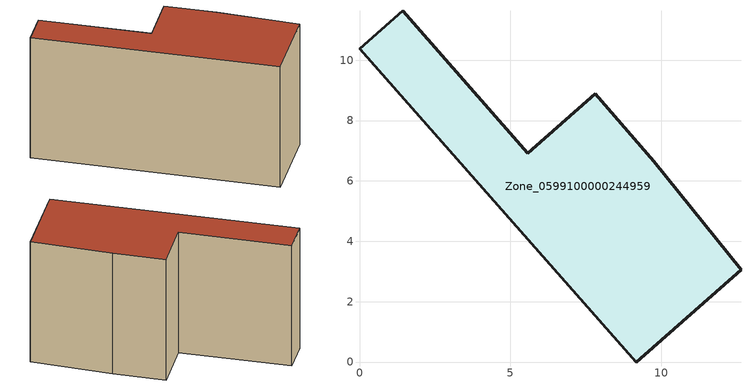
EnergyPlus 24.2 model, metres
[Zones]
Zone_0599100000244959
 floor ground (C_G): 12.63,3.05 9.17,0 0,10.37 1.43,11.63 5.57,6.92 7.8,8.88 9.75,6.65 z0
 wall outside (C_F): 9.75,6.65 7.8,8.88 5.57,6.92 1.43,11.63 0,10.37 9.17,0 12.63,3.05 9.75,6.65 z0:7.56
 roof outside (C_R): 9.17,0 12.63,3.05 9.75,6.65 7.8,8.88 5.57,6.92 1.43,11.63 0,10.37 z7.56
[BUILDING]
Pand.0599100000244959: North Axis=0; Terrain=City; Loads Convergence Tolerance Value=0.04; Temperature Convergence Tolerance Value=0.4; Solar Distribution=FullExterior; Maximum Number of Warmup Days=25; Minimum Number of Warmup Days=1
[Site:Location]
Rotterdam.The.Hague.AP_ZH_NLD Design_Conditions: Latitude=51.96; Longitude=4.45; Time Zone=1; Elevation=-4.5
[SITE:GROUNDTEMPERATURE:BUILDINGSURFACE]
18, 18, 18, 18, 18, 18, 18, 18, 18, 18, 18, 18
[MATERIAL] Thermal Absorptance=0.9; Solar Absorptance=0.7; Visible Absorptance=0.7
Name | Roughness | Thickness | Conductivity | Density | Specific Heat
G.TI.1946 | MediumSmooth | 0.15 | 1 | 540 | 1210
F.TI.1946 | Rough | 0.3 | 0.857143 | 1920 | 840
R.TI.1946 | MediumRough | 0.2 | 0.1 | 1500 | 1000
[CONSTRUCTION]
C_G: G.TI.1946
C_F: F.TI.1946
C_R: R.TI.1946
[ZONE]
Zone_0599100000244959: Type=1; Multiplier=1; Ceiling Height=Autocalculate; Volume=Autocalculate; Floor Area=autocalculate; Part of Total Floor Area=Yes
[ZONEINFILTRATION:DESIGNFLOWRATE]
Infil_Zone_0599100000244959: Zone or ZoneList or Space or SpaceList=Zone_0599100000244959; Schedule=AlwaysOn; Design Flow Rate Calculation Method=Flow/Area; Flow Rate per Floor Area=0.003; Constant Term Coefficient=1; Temperature Term Coefficient=0; Velocity Term Coefficient=0; Velocity Squared Term Coefficient=0
[HVACTEMPLATE:ZONE:IDEALLOADSAIRSYSTEM]
Zone_0599100000244959: Maximum Heating Supply Air Temperature=50; Minimum Cooling Supply Air Temperature=13; Maximum Heating Supply Air Humidity Ratio=0.0156; Minimum Cooling Supply Air Humidity Ratio=0.0077; Heating Limit=NoLimit; Cooling Limit=NoLimit; Dehumidification Control Type=ConstantSensibleHeatRatio; Cooling Sensible Heat Ratio=0.7; Dehumidification Setpoint=60; Humidification Control Type=None; Humidification Setpoint=30; Outdoor Air Method=None; Outdoor Air Flow Rate per Person=0.00944; Outdoor Air Flow Rate per Zone Floor Area=0; Outdoor Air Flow Rate per Zone=0; Demand Controlled Ventilation Type=None; Outdoor Air Economizer Type=NoEconomizer; Heat Recovery Type=None; Sensible Heat Recovery Effectiveness=0.7; Latent Heat Recovery Effectiveness=0.65
[ZONECONTROL:THERMOSTAT]
ThermostatControl_Zone_0599100000244959: Zone or ZoneList=Zone_0599100000244959; Control Type Schedule=DualSetpointControlType; Control 1=Thermostat_Zone_0599100000244959; Temperature Difference Between Cutout And Setpoint=0
[THERMOSTATSETPOINT:DUALSETPOINT]
Thermostat_Zone_0599100000244959: Heating Setpoint Temperature Schedule=HeatingSetpoint_Zone_0599100000244959; Cooling Setpoint Temperature Schedule=CoolingSetpoint_Zone_0599100000244959
[SCHEDULE:COMPACT]
HeatingSetpoint_Zone_0599100000244959: Through: 12/31, For: AllDays, Until: 24:00, 21
CoolingSetpoint_Zone_0599100000244959: Through: 12/31, For: AllDays, Until: 24:00, 24
DualSetpointControlType: Through: 12/31, For: AllDays, Until: 24:00, 4
AlwaysOn: Through: 12/31, For: AllDays, Until: 24:00, 1
